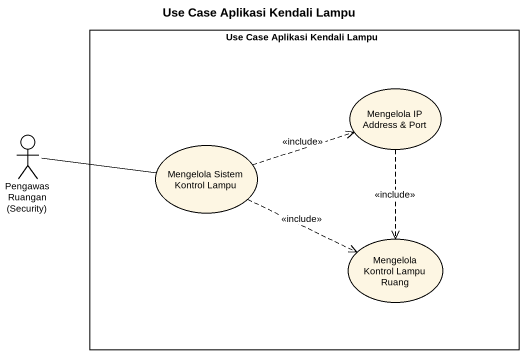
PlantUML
@startuml
title Use Case Aplikasi Kendali Lampu
rectangle "Use Case Aplikasi Kendali Lampu" as Use_Case_Aplikasi_Kendali {
  usecase "Mengelola IP Address & Port" as Mengelola_IP_Address_Port
  usecase "Mengelola Sistem Kontrol Lampu" as Mengelola_Sistem_Kontrol
  usecase "Mengelola Kontrol Lampu Ruang" as Mengelola_Kontrol_Lampu
}
actor "Pengawas Ruangan (Security)" as Pengawas_Ruangan_Security
Mengelola_IP_Address_Port ..> Mengelola_Kontrol_Lampu : <<include>>
Pengawas_Ruangan_Security -right- Mengelola_Sistem_Kontrol
Mengelola_Sistem_Kontrol .right.> Mengelola_IP_Address_Port : <<include>>
Mengelola_Sistem_Kontrol .right.> Mengelola_Kontrol_Lampu : <<include>>
@enduml
